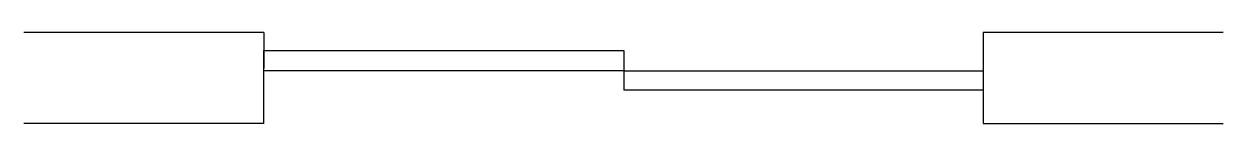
# Model space of a CAD drawing. Header units: millimetres. Extents: x 16.3 to 76.2, y 4.8 to 9.3.
import ezdxf

# ---------------------------------------------------------------- set-up
doc = ezdxf.new("R2010")
doc.units = ezdxf.units.MM

msp = doc.modelspace()

# ---------------------------------------------------------------- linework, layer by layer
at = {"layer": 'BTX_SYMBOL'}
for p, q in [((28.234852, 9.338698), (16.254518, 9.338698)), ((28.234852, 9.338698), (28.234852, 7.560698)), ((76.156185, 9.338698), (64.175852, 9.338698)), ((64.175852, 9.338698), (64.175852, 4.809031)), ((28.234852, 6.587031), (28.234852, 8.449698)), ((28.234852, 8.449698), (46.226518, 8.449698)), ((46.226518, 8.449698), (46.226518, 7.433698)), ((46.226518, 7.433698), (28.234852, 7.433698)), ((46.226518, 7.433698), (64.175852, 7.433698)), ((46.226518, 7.433698), (46.226518, 6.460031)), ((64.175852, 7.433698), (64.175852, 6.460031)), ((28.234852, 4.809031), (28.234852, 6.587031)), ((64.175852, 6.460031), (46.226518, 6.460031)), ((28.234852, 4.809031), (16.254518, 4.809031)), ((64.175852, 4.809031), (76.156185, 4.809031))]:
    msp.add_line(p, q, dxfattribs=at)

doc.saveas('drawing.dxf')
